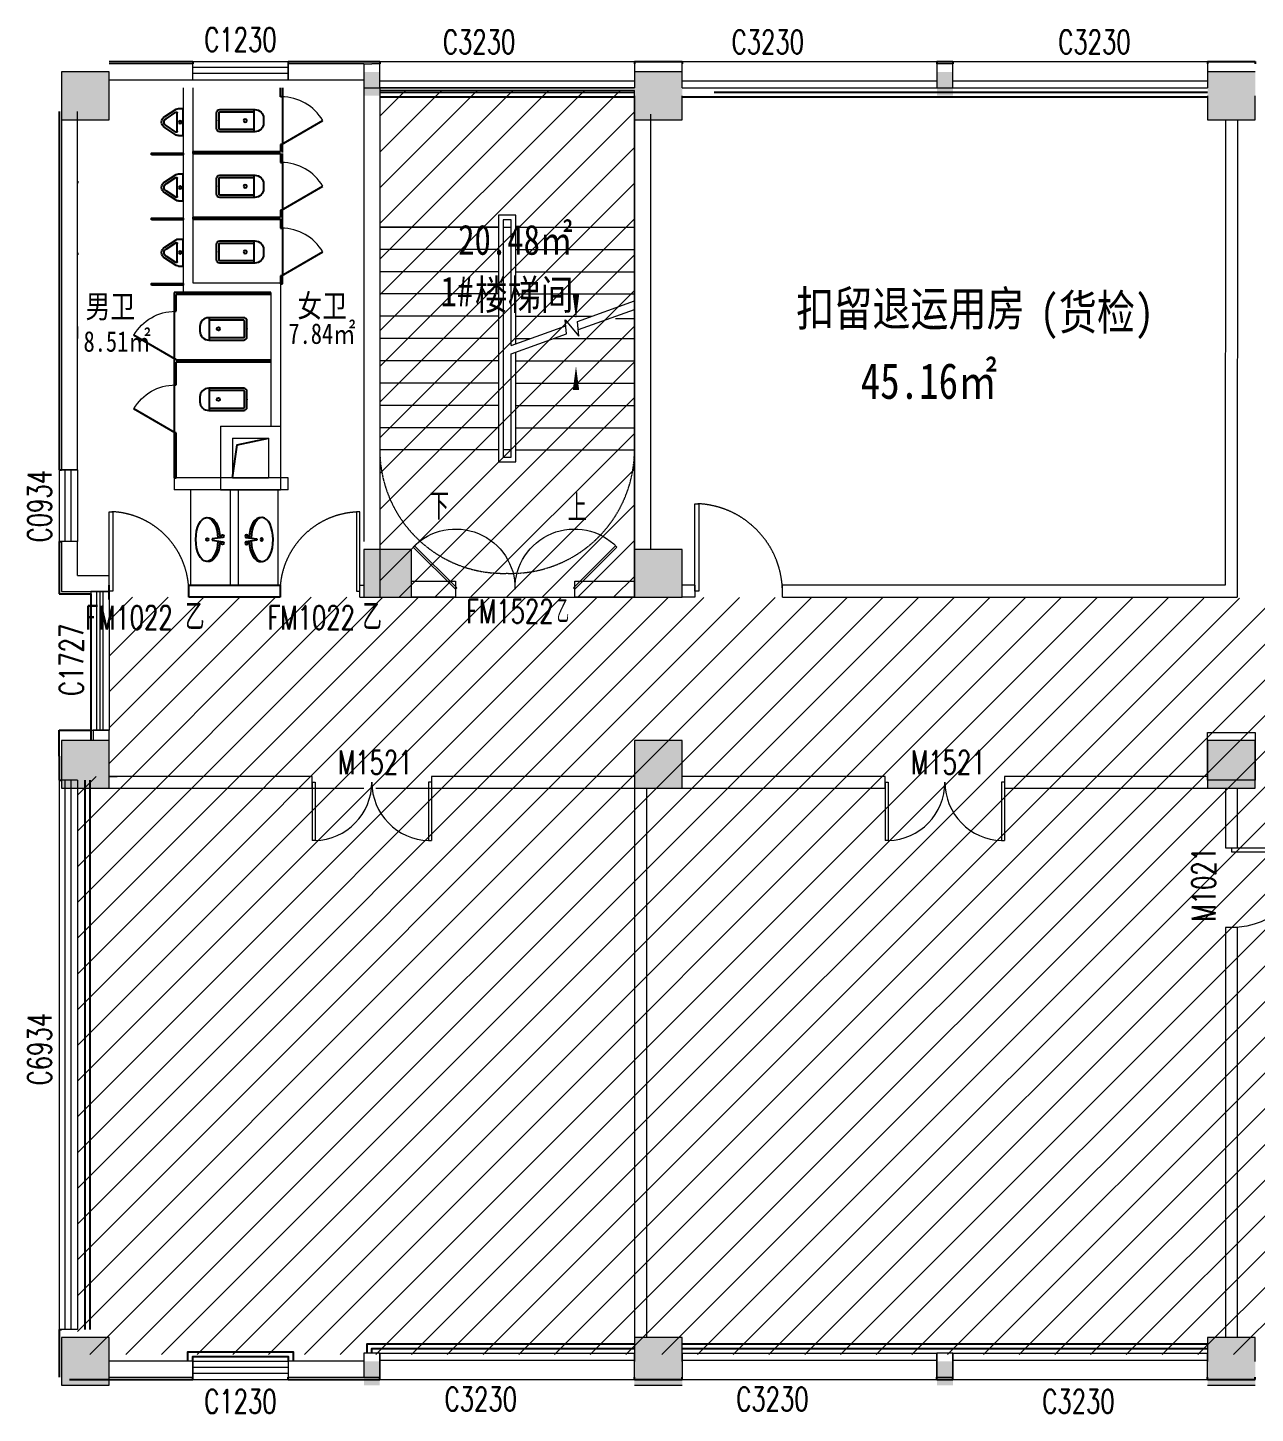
# Model space of a CAD drawing. Header units: millimetres. Extents: x 33621 to 401573, y -91663 to 133135.
# Drawn here: x 294807 to 310231, y 41692 to 59099 of the extents above; entities that cross this region are included whole.
import ezdxf

# ---------------------------------------------------------------- set-up
doc = ezdxf.new("R2010")
doc.units = ezdxf.units.MM
doc.header["$LTSCALE"] = 10
doc.linetypes.add('DASH', pattern=[0.35, 0.25, -0.1])
doc.linetypes.add('HIDDEN', pattern=[0.375, 0.25, -0.125, 0, 0])
doc.layers.get('0').update_dxf_attribs({"color": 253})
for name, color, linetype in [('3', 253, 'Continuous'), ('DIM_SYMB', 253, 'Continuous'), ('FC-Text Annotation', 253, 'Continuous'), ('LATRINE', 253, 'Continuous'), ('LAYER3', 253, 'Continuous'), ('LAYER4', 253, 'Continuous'), ('LAYER5', 253, 'Continuous'), ('LVTRY', 253, 'Continuous'), ('PUB_TEXT', 253, 'Continuous'), ('SURFACE', 253, 'Continuous'), ('WINDOW_TEXT', 253, 'Continuous'), ('家具', 253, 'Continuous')]:
    doc.layers.add(name, color=color, linetype=linetype)
for name, color, linetype, lineweight in [('A-FLOR-SPCL', 253, 'Continuous', 18), ('COLUMN', 253, 'Continuous', 0), ('DOOR【门】', 253, 'Continuous', 0), ('FF-Door【门】', 253, 'Continuous', 0), ('PUB_HATCH', 253, 'Continuous', 0), ('RC-Text【天花文字】', 253, 'Continuous', 0), ('STAIR', 253, 'Continuous', 0), ('WALL', 253, 'Continuous', 0), ('Wall【墙体】', 253, 'Continuous', 0), ('Wall【新建墙】', 253, 'Continuous', 0), ('WINDOW', 253, 'Continuous', 0), ('Xline【辅助线】', 253, 'Continuous', 0)]:
    doc.layers.add(name, color=color, linetype=linetype, lineweight=lineweight)
doc.styles.add('_TCH_DIM', font='SIMPLEX', dxfattribs={"bigfont": 'GBCBIG'})
doc.styles.add('_TCH_WINDOW', font='SIMPLEX', dxfattribs={"bigfont": 'GBCBIG'})
doc.styles.add('宋体', font='', dxfattribs={"width": 0.7})
doc.styles.add('文字', font='')
doc.styles.get('宋体').set_extended_font_data('SimSun')
doc.styles.get('文字').set_extended_font_data('SimSun')

# ---------------------------------------------------------------- blocks, each defined once
blk = doc.blocks.new('$WINLIB2D$00000004')
for p, q in [((-0.5, 0.5), (0.5, 0.5)), ((-0.5, 0.5), (-0.5, -0.5)), ((0.5, -0.5), (0.5, 0.5)), ((-0.5, 0.2406), (0.5, 0.2406)), ((-0.5, -0.5), (0.5, -0.5))]:
    blk.add_line(p, q)
blk = doc.blocks.new('$TCHSYS$WIN2D')
for p, q in [((-0.5, 0.5), (0.5, 0.5)), ((-0.5, 0.5), (-0.5, -0.5)), ((0.5, 0.5), (0.5, -0.5)), ((0.5, 0.1667), (-0.5, 0.1667)), ((0.5, -0.1667), (-0.5, -0.1667)), ((-0.5, -0.5), (0.5, -0.5))]:
    blk.add_line(p, q)
blk = doc.blocks.new('$WINLIB2D$00000005')
for p, q in [((-0.5, 0.5), (0.5, 0.5)), ((-0.5, 0.5), (-0.5, -0.5)), ((0.5, -0.5), (0.5, 0.5)), ((0.5, 0.167), (-0.5, 0.167)), ((0.5, 0), (-0.5, 0)), ((0.5, -0.167), (-0.5, -0.167)), ((-0.5, -0.5), (0.5, -0.5))]:
    blk.add_line(p, q)
blk = doc.blocks.new('海龙0506173763')
at = {"layer": 'Xline【辅助线】'}
for points in [[(-733, 17), (-750, 0), (-1280, 530), (-1263, 547)], [(733, 17), (750, 0), (1280, 530), (1263, 547)]]:
    blk.add_lwpolyline(points, close=True, dxfattribs=at)
at = {"layer": 'Xline【辅助线】', "color": 8}
for centre, start, end in [((-745, 12), 359.1011, 135.9107), ((745, 12), 44.0893, 180.8989)]:
    blk.add_arc(centre, 745, start, end, dxfattribs=at)
blk = doc.blocks.new('海龙0506194634')
at = {"layer": 'WALL'}
for p, q in [((-1400, 525), (-850, 525)), ((-850, 525), (-850, 325)), ((650, 325), (650, 525)), ((650, 525), (1400, 525)), ((-850, 325), (-1400, 325)), ((1400, 325), (650, 325))]:
    blk.add_line(p, q, dxfattribs=at)
at = {"layer": 'DOOR【门】', "xscale": -1}
blk.add_blockref('海龙0506173763', (-100, 425), dxfattribs=at)
at = {"layer": 'DOOR【门】', "style": '_TCH_WINDOW', "width": 0.705882}
for s, height, p in [('FM1522', 297.5, (-715, 0)), ('乙', 298, (425, 0))]:
    blk.add_text(s, height=height, dxfattribs=at).set_placement(p)
blk = doc.blocks.new('DOOR_D01')
at = {"layer": 'FF-Door【门】'}
blk.add_lwpolyline([(-0.456, 1), (-0.456, 0), (-0.5, 0), (-0.5, 1)], close=True, dxfattribs=at)
at = {"layer": 'FF-Door【门】', "color": 8, "linetype": 'HIDDEN', "ltscale": 15}
blk.add_arc((-0.511, -0.01), 1.011, 0.5915, 87.4664, dxfattribs=at)
blk = doc.blocks.new('$DorLib2D$00000002')
for p, q in [((-0.5, 0), (-0.5, 0.4875)), ((-0.475, 0.4875), (-0.5, 0.4875)), ((-0.475, 0), (-0.475, 0.4875)), ((0.475, 0), (0.475, 0.4875)), ((0.475, 0.4875), (0.5, 0.4875)), ((0.5, 0), (0.5, 0.4875)), ((-0.5, 0), (-0.475, 0)), ((0.5, 0), (0.475, 0))]:
    blk.add_line(p, q)
at = {"lineweight": 13}
for centre, start, end in [((-0.4875, 0), 0, 88.53072), ((0.4875, 0), 91.46928, 180)]:
    blk.add_arc(centre, 0.4875, start, end, dxfattribs=at)
blk = doc.blocks.new('$DorLib2D$00000001')
for p, q in [((0.45, 0.975), (0.5, 0.975)), ((0.45, 0), (0.45, 0.975)), ((0.5, 0), (0.5, 0.975)), ((0.5, 0), (0.45, 0))]:
    blk.add_line(p, q)
at = {"lineweight": 13}
blk.add_arc((0.475, 0), 0.975, 91.4693, 180, dxfattribs=at)
blk = doc.blocks.new('A$C22332745')
at = {"layer": 'LAYER3', "color": 181, "extrusion": (0, 0, -1)}
for centre, ratio, start_param, end_param in [((277, 214), 0.5, 4.782885, 10.934222), ((277, 195), 0.531076, 4.795815, 6.348539), ((277, 195), 0.531076, 3.076239, 4.638107)]:
    blk.add_ellipse(centre, major_axis=(-277, 0), ratio=ratio, start_param=start_param, end_param=end_param, dxfattribs=at)
at = {"layer": 'LAYER4', "color": 252}
for p, q in [((267, 148), (249, 9)), ((285, 148), (267, 148)), ((302, 9), (285, 148))]:
    blk.add_line(p, q, dxfattribs=at)
for centre in [(231, 18), (320, 18)]:
    blk.add_circle(centre, 17.9, dxfattribs=at)
at = {"layer": 'LAYER5', "color": 251}
blk.add_circle((277, 208), 16, dxfattribs=at)
blk = doc.blocks.new('A$C2CC91CCB')
at = {"color": 251, "rotation": 90}
blk.add_blockref('A$C22332745', (353, 0), dxfattribs=at)
blk = doc.blocks.new('A$C477C625D')
at = {"color": 7}
blk.add_blockref('A$C2CC91CCB', (0, 0), dxfattribs=at)
blk = doc.blocks.new('A$C4D690477')
at = {"layer": '家具', "color": 251}
blk.add_blockref('A$C477C625D', (0, 0), dxfattribs=at)
blk = doc.blocks.new('$lvtry$00000007')
for p, q in [((-170, 0, 0), (170, 0, 0)), ((-170, -61, 0), (-170, 0, 0)), ((-162, -88, 0), (-69, -231, 0)), ((-124, -91, 0), (-43, -216, 0)), ((-116, -76, 0), (116, -76, 0)), ((43, -216, 0), (124, -91, 0)), ((69, -231, 0), (162, -88, 0)), ((170, -61, 0), (170, 0, 0))]:
    blk.add_line(p, q)
blk.add_circle((0, -38, 0), 17.7)
for centre, radius, start, end in [((-120, -61, 0), 50, 180, 213.0863), ((-116, -86, 0), 10, 90, 213.0863), ((116, -86, 0), 10, 326.9137, 90), ((120, -61, 0), 50, 326.9137, 0), ((0, -191, 0), 80, 210, 330), ((0, -191, 0), 50, 210, 330)]:
    blk.add_arc(centre, radius, start, end)
blk = doc.blocks.new('*U23')
at = {"color": 0}
blk.add_lwpolyline([(0, -10), (0, 10), (400, 10), (400, -10)], close=True, dxfattribs=at)
blk = doc.blocks.new('$TCHSYS$APDOOR2D')
blk.add_line((0.5, 0), (0, 0.866))
at = {"lineweight": 13}
blk.add_arc((0.5, 0), 1, 120, 180, dxfattribs=at)
blk = doc.blocks.new('$lvtry$00000200')
for p, q in [((-140, -40, 0), (-140, -480, 0)), ((-110, -40, 0), (-110, -470, 0)), ((100, 0, 0), (-100, 0, 0)), ((100, -30, 0), (-100, -30, 0)), ((110, -470, 0), (110, -40, 0)), ((140, -480, 0), (140, -40, 0)), ((140, -470, 0), (-140, -470, 0)), ((-30, -590, 0), (30, -590, 0))]:
    blk.add_line(p, q)
blk.add_circle((0, -359, 0), 20)
for centre, radius, start, end in [((-100, -40, 0), 40, 90, 180), ((-100, -40, 0), 10, 90, 180), ((100, -40, 0), 40, 0, 90), ((100, -40, 0), 10, 0, 90), ((-30, -480, 0), 110, 180, 270), ((30, -480, 0), 110, 270, 0)]:
    blk.add_arc(centre, radius, start, end)
blk.add_point((0, 0))

msp = doc.modelspace()

# ---------------------------------------------------------------- hatches: boundary and pattern name
at = {"layer": 'PUB_HATCH'}
for points in [[(295230.5, 57943.7), (295830.5, 57943.7), (295830.5, 58543.7), (295230.5, 58543.7)], [(299030.5, 58243.7), (299130.5, 58243.7), (299130.5, 58543.7), (299030.5, 58543.7)], [(299130.5, 58243.7), (299230.5, 58243.7), (299230.5, 58543.7), (299130.5, 58543.7)], [(302430.5, 57943.7), (303030.5, 57943.7), (303030.5, 58543.7), (302430.5, 58543.7)], [(306230.5, 58243.7), (306430.5, 58243.7), (306430.5, 58543.7), (306230.5, 58543.7)], [(309630.5, 57943.7), (310230.5, 57943.7), (310230.5, 58543.7), (309630.5, 58543.7)], [(299030.5, 51943.7), (299630.5, 51943.7), (299630.5, 52543.7), (299030.5, 52543.7)], [(302430.5, 51943.7), (303030.5, 51943.7), (303030.5, 52543.7), (302430.5, 52543.7)], [(295230.5, 49543.7), (295830.5, 49543.7), (295830.5, 50143.7), (295230.5, 50143.7)], [(302430.5, 49543.7), (303030.5, 49543.7), (303030.5, 50143.7), (302430.5, 50143.7)], [(309630.5, 49543.7), (310230.5, 49543.7), (310230.5, 50143.7), (309630.5, 50143.7)], [(295230.5, 42043.7), (295830.5, 42043.7), (295830.5, 42643.7), (295230.5, 42643.7)], [(302430.5, 42043.7), (303030.5, 42043.7), (303030.5, 42643.7), (302430.5, 42643.7)], [(309630.5, 42043.7), (310230.5, 42043.7), (310230.5, 42643.7), (309630.5, 42643.7)], [(299030.5, 42043.7), (299230.5, 42043.7), (299230.5, 42343.7), (299030.5, 42343.7)], [(306230.5, 42043.7), (306430.5, 42043.7), (306430.5, 42343.7), (306230.5, 42343.7)]]:
    msp.add_hatch(color=256, dxfattribs=at).paths.add_polyline_path(points)
at = {"layer": 'Xline【辅助线】'}
h = msp.add_hatch(dxfattribs=at)
h.set_pattern_fill('ANSI31', color=256, scale=100)
h.set_pattern_definition([(45, (-44531, 84868.52), (-224.5064, 224.5064), [])])
h.paths.add_polyline_path([(360255.5, 58329.2), (339030.5, 58414.8), (339030.5, 57927.6), (338805.5, 57927.6), (338805.5, 51909.7), (295830.5, 51945.5), (295830.5, 49693.7), (295430.5, 49693.7), (295430.5, 42429.2), (360255.5, 42429.2)])
h = msp.add_hatch(dxfattribs=at)
h.set_pattern_fill('ANSI31', color=256, scale=100)
h.set_pattern_definition([(45, (367457.77, 9470.46), (-224.5064, 224.5064), [])])
h.paths.add_polyline_path([(302430.5, 58311.4), (299230.5, 58311.4), (299230.5, 51943.7), (302430.5, 51943.7)])

# ---------------------------------------------------------------- linework, layer by layer
at = {"layer": '3'}
for p, q in [((302430.5, 58285.3), (299230.5, 58285.3)), ((302430.5, 58225.3), (299230.5, 58225.3)), ((309630.5, 58225.3), (303030.5, 58225.3)), ((309630.5, 58285.3), (303430.5, 58285.3)), ((295530.5, 42745.3), (295530.5, 49645.3)), ((295590.5, 42745.3), (295590.5, 49645.3))]:
    msp.add_line(p, q, dxfattribs=at)
for points in [[(297381, 53443.7), (297437.9, 53858.1), (297831, 53943.7)], [(299070.5, 42445.3), (299070.5, 42565.3), (302430.5, 42565.3)], [(299130.5, 42445.3), (299130.5, 42505.3), (302430.5, 42505.3)], [(303030.5, 42565.3), (309630.5, 42565.3)], [(303030.5, 42505.3), (309630.5, 42505.3)], [(296820.5, 42345.3), (296820.5, 42465.3), (298140.5, 42465.3), (298140.5, 42345.3)], [(296880.5, 42345.3), (296880.5, 42405.3), (298080.5, 42405.3), (298080.5, 42345.3)]]:
    msp.add_lwpolyline(points, dxfattribs=at)
at = {"layer": 'A-FLOR-SPCL'}
for points in [[(299230.5, 51943.7), (302430.5, 51943.7), (302430.5, 58311.4), (299230.5, 58311.4)], [(309630.5, 50245.3), (310230.5, 50245.3), (310230.5, 49645.3), (309630.5, 49645.3)]]:
    msp.add_lwpolyline(points, close=True, dxfattribs=at)
at = {"layer": 'COLUMN'}
for p, q in [((295830.5, 58543.7), (295230.5, 58543.7)), ((295230.5, 58543.7), (295230.5, 57943.7)), ((295830.5, 57943.7), (295830.5, 58543.7)), ((303030.5, 58543.7), (302430.5, 58543.7)), ((310230.5, 58543.7), (309630.5, 58543.7)), ((302430.5, 58243.7), (302430.5, 57943.7)), ((303030.5, 57943.7), (303030.5, 58243.7)), ((309630.5, 58243.7), (309630.5, 57943.7)), ((310230.5, 57943.7), (310230.5, 58243.7)), ((295230.5, 57943.7), (295830.5, 57943.7)), ((302430.5, 57943.7), (303030.5, 57943.7)), ((309630.5, 57943.7), (310230.5, 57943.7)), ((299630.5, 52543.7), (299030.5, 52543.7)), ((299030.5, 52543.7), (299030.5, 51943.7)), ((299630.5, 51943.7), (299630.5, 52543.7)), ((303030.5, 52543.7), (302430.5, 52543.7)), ((302430.5, 52543.7), (302430.5, 51943.7)), ((303030.5, 51943.7), (303030.5, 52543.7)), ((299030.5, 51943.7), (299630.5, 51943.7)), ((302430.5, 51943.7), (303030.5, 51943.7)), ((295830.5, 50143.7), (295230.5, 50143.7)), ((295230.5, 50143.7), (295230.5, 49543.7)), ((295830.5, 49543.7), (295830.5, 50143.7)), ((303030.5, 50143.7), (302430.5, 50143.7)), ((302430.5, 50143.7), (302430.5, 49543.7)), ((303030.5, 49543.7), (303030.5, 50143.7)), ((310230.5, 50143.7), (309630.5, 50143.7)), ((309630.5, 50143.7), (309630.5, 49543.7)), ((310230.5, 49543.7), (310230.5, 50143.7)), ((295230.5, 49543.7), (295830.5, 49543.7)), ((302430.5, 49543.7), (303030.5, 49543.7)), ((309630.5, 49543.7), (310230.5, 49543.7)), ((295830.5, 42643.7), (295230.5, 42643.7)), ((295230.5, 42643.7), (295230.5, 42043.7)), ((295830.5, 42043.7), (295830.5, 42643.7)), ((303030.5, 42643.7), (302430.5, 42643.7)), ((302430.5, 42643.7), (302430.5, 42343.7)), ((303030.5, 42343.7), (303030.5, 42643.7)), ((310230.5, 42643.7), (309630.5, 42643.7)), ((309630.5, 42643.7), (309630.5, 42343.7)), ((310230.5, 42343.7), (310230.5, 42643.7)), ((295230.5, 42043.7), (295830.5, 42043.7)), ((302430.5, 42043.7), (303030.5, 42043.7)), ((309630.5, 42043.7), (310230.5, 42043.7))]:
    msp.add_line(p, q, dxfattribs=at)
at = {"layer": 'DIM_SYMB'}
for points in [[(299950.5, 53332.1, 0, 0, 0), (299950.5, 57453.7, 0, 0, 0), (301695.5, 57453.7, 0, 0, 0), (301695.5, 55443.7, 0, 80, 0), (301695.5, 55743.7, 0, 0, 0)], [(301695.5, 53344, 0, 0, 0), (301695.5, 54847.1, 0, 80, 0), (301695.5, 54547.1, 0, 0, 0)]]:
    msp.add_lwpolyline(points, format="xyseb", dxfattribs=at)
at = {"layer": 'LATRINE'}
for p, q in [((297981, 58231.2), (297981, 58343.7)), ((298006, 58343.7), (298006, 58231.2)), ((298006, 58231.2), (297981, 58231.2)), ((298006, 58231.2, 400), (298006, 57631.2, 400)), ((298006, 57631.2), (297981, 57631.2)), ((297981, 57631.2), (297981, 57543.7)), ((298006, 57531.2), (298006, 57631.2)), ((296880.5, 57543.7), (297981, 57543.7)), ((296880.5, 57543.7), (296880.5, 57518.7)), ((296880.5, 57518.7), (297981, 57518.7)), ((297981, 57518.7), (297981, 57406.2)), ((298006, 57406.2), (298006, 57518.7)), ((297981, 57406.2), (298006, 57406.2)), ((298006, 57406.2, 400), (298006, 56806.2, 400)), ((295430.5, 57170.3), (295430.5, 57145.3)), ((298006, 56806.2), (297981, 56806.2)), ((297981, 56806.2), (297981, 56718.7)), ((298006, 56706.2), (298006, 56806.2)), ((296880.5, 56718.7), (297981, 56718.7)), ((296880.5, 56718.7), (296880.5, 56693.7)), ((296880.5, 56693.7), (297981, 56693.7)), ((297981, 56693.7), (297981, 56581.2)), ((297981, 56581.2), (298006, 56581.2)), ((298006, 56581.2), (298006, 56706.2)), ((298006, 56581.2, 400), (298006, 55981.2, 400)), ((295430.5, 56270.3), (295430.5, 56245.3)), ((298006, 55981.2), (297981, 55981.2)), ((297981, 55981.2), (297981, 55881.2)), ((297981, 55881.2), (298006, 55881.2)), ((298006, 55881.2), (298006, 55981.2)), ((296648.5, 55773.7), (296648.5, 55536.2)), ((297861, 55773.7), (296648.5, 55773.7)), ((296673.5, 55536.2), (296673.5, 55748.7)), ((297861, 55748.7), (296673.5, 55748.7)), ((297861, 55748.7), (297861, 55773.7)), ((296648.5, 55536.2, 400), (296648.5, 54936.2, 400)), ((296648.5, 55536.2), (296673.5, 55536.2)), ((296673.5, 54936.2), (296648.5, 54936.2)), ((296648.5, 54936.2), (296648.5, 54911.2)), ((296648.5, 54911.2), (296648.5, 54611.2)), ((296673.5, 54923.7), (296673.5, 54936.2)), ((297861, 54923.7), (296673.5, 54923.7)), ((297861, 54898.7), (296673.5, 54898.7)), ((296673.5, 54611.2), (296673.5, 54898.7)), ((297861, 54898.7), (297861, 54923.7)), ((296648.5, 54611.2, 400), (296648.5, 54011.2, 400)), ((296648.5, 54611.2), (296673.5, 54611.2)), ((296673.5, 54011.2), (296648.5, 54011.2)), ((296648.5, 54011.2), (296648.5, 53443.7)), ((296673.5, 53443.7), (296673.5, 54011.2)), ((296648.5, 53443.7), (296673.5, 53443.7)), ((295830.5, 51913.7), (295830.5, 52093.7)), ((296830.5, 52093.7), (297980.5, 52093.7)), ((296830.5, 51943.7), (296830.5, 52093.7)), ((297980.5, 52093.7), (297980.5, 51943.7)), ((297980.5, 51943.7), (296830.5, 51943.7))]:
    msp.add_line(p, q, dxfattribs=at)
at = {"layer": 'LVTRY'}
for p, q in [((295200.5, 50275.3), (295600.5, 50275.3)), ((295200.5, 49945.3), (295200.5, 50275.3))]:
    msp.add_line(p, q, dxfattribs=at)
at = {"layer": 'RC-Text【天花文字】'}
msp.add_lwpolyline([(295830.5, 50143.7), (295230.5, 50143.7), (295230.5, 49543.7), (295830.5, 49543.7)], close=True, dxfattribs=at)
at = {"layer": 'STAIR'}
for p, q in [((302430.5, 58345.3), (299230.5, 58345.3)), ((299230.5, 58345.3), (299230.5, 56695.3)), ((302430.5, 56661.4), (302430.5, 58011.4)), ((299230.5, 56695.3), (299230.5, 53895.3)), ((300721, 56593.7), (299230.5, 56593.7)), ((299230.5, 56593.7), (300721, 56593.7)), ((300940, 56743.7), (300721, 56743.7)), ((300721, 56743.7), (300721, 53643.7)), ((300880, 56683.7), (300781, 56683.7)), ((300781, 56683.7), (300781, 53703.7)), ((300781, 56593.7), (300781, 53793.7)), ((300781, 56593.7), (300880, 56593.7)), ((300880, 55106.8), (300880, 56683.7)), ((300880, 55106.8), (300880, 56593.7)), ((300940, 55128.5), (300940, 56743.7)), ((300940, 56593.7), (302430.5, 56593.7)), ((300940, 56593.7), (302430.5, 56593.7)), ((302430.5, 55734.6), (302430.5, 56661.4)), ((300721, 56313.7), (299230.5, 56313.7)), ((300940, 56313.7), (302430.5, 56313.7)), ((300721, 56033.7), (299230.5, 56033.7)), ((300940, 56033.7), (302430.5, 56033.7)), ((300721, 55753.7), (299230.5, 55753.7)), ((300940, 55753.7), (302430.5, 55753.7)), ((301716.6, 55409), (302430.5, 55666.8)), ((301725.4, 55305.8), (302430.5, 55560.5)), ((302430.5, 53951), (302430.5, 55628.2)), ((300721, 55473.7), (299230.5, 55473.7)), ((300940, 55473.7), (301895.7, 55473.7)), ((301575.1, 55251.6), (301560, 55429.4)), ((301560, 55429.4), (301732.4, 55222.9)), ((301732.4, 55222.9), (301716.6, 55409)), ((302190.1, 55443.7), (302430.5, 55443.7)), ((300721, 55193.7), (299230.5, 55193.7)), ((300880, 55106.8), (301566.4, 55354.7)), ((300880, 55000.5), (301575.1, 55251.6)), ((300940, 55193.7), (301120.4, 55193.7)), ((301414.8, 55193.7), (302430.5, 55193.7)), ((300940, 53643.7), (300940, 55022.2)), ((300721, 54913.7), (299230.5, 54913.7)), ((300880, 53793.7), (300880, 55000.5)), ((300880, 53703.7), (300880, 55000.5)), ((300940, 54913.7), (302430.5, 54913.7)), ((300721, 54633.7), (299230.5, 54633.7)), ((300940, 54633.7), (302430.5, 54633.7)), ((300721, 54353.7), (299230.5, 54353.7)), ((300940, 54353.7), (302430.5, 54353.7)), ((300721, 54073.7), (299230.5, 54073.7)), ((300940, 54073.7), (302430.5, 54073.7)), ((300721, 53793.7), (299230.5, 53793.7)), ((300880, 53793.7), (300781, 53793.7)), ((300940, 53793.7), (302430.5, 53793.7)), ((300721, 53643.7), (300940, 53643.7)), ((300781, 53703.7), (300880, 53703.7))]:
    msp.add_line(p, q, dxfattribs=at)
at = {"layer": 'STAIR', "linetype": 'DASH'}
msp.add_lwpolyline([(302430.5, 53793.7, -0.4236953), (300830.5, 52244.5, -0.4236953), (299230.5, 53793.7)], format="xyb", dxfattribs=at)
at = {"layer": 'SURFACE'}
for p, q in [((295830.5, 58675.3), (296880.5, 58675.3)), ((296880.5, 58675.3), (296880.5, 58645.3)), ((298080.5, 58675.3), (298080.5, 58645.3)), ((298080.5, 58675.3), (299030.5, 58675.3)), ((299030.5, 58675.3), (299130.5, 58675.3)), ((299130.5, 58675.3), (299230.5, 58675.3)), ((299230.5, 58675.3), (299230.5, 58645.3)), ((302430.5, 58675.3), (302430.5, 58645.3)), ((302430.5, 58675.3), (302730.5, 58675.3)), ((302730.5, 58675.3), (303030.5, 58675.3)), ((303030.5, 58675.3), (303030.5, 58645.3)), ((306230.5, 58675.3), (306230.5, 58645.3)), ((306230.5, 58675.3), (306430.5, 58675.3)), ((306430.5, 58675.3), (306430.5, 58645.3)), ((309630.5, 58675.3), (309630.5, 58645.3)), ((309630.5, 58675.3), (309930.5, 58675.3)), ((309930.5, 58675.3), (310230.5, 58675.3)), ((310230.5, 58675.3), (310230.5, 58645.3)), ((295200.5, 58045.3), (295200.5, 53545.3)), ((295200.5, 53545.3), (295230.5, 53545.3)), ((295200.5, 52645.3), (295230.5, 52645.3)), ((295200.5, 52645.3), (295200.5, 51985.3)), ((295200.5, 51985.3), (295600.5, 51985.3)), ((295600.5, 51985.3), (295600.5, 50143.7)), ((295200.5, 49945.3), (295200.5, 49645.3)), ((295200.5, 49645.3), (295230.5, 49645.3)), ((295200.5, 42745.3), (295230.5, 42745.3)), ((295200.5, 42745.3), (295200.5, 42145.3)), ((296880.5, 42115.3), (296880.5, 42145.3)), ((298080.5, 42115.3), (298080.5, 42145.3)), ((299230.5, 42115.3), (299230.5, 42145.3)), ((302430.5, 42115.3), (302430.5, 42145.3)), ((303030.5, 42115.3), (303030.5, 42145.3)), ((306230.5, 42115.3), (306230.5, 42145.3)), ((306430.5, 42115.3), (306430.5, 42145.3)), ((309630.5, 42115.3), (309630.5, 42145.3)), ((310230.5, 42115.3), (310230.5, 42145.3)), ((295330.5, 42115.3), (296880.5, 42115.3)), ((298080.5, 42115.3), (299030.5, 42115.3)), ((299030.5, 42115.3), (299230.5, 42115.3)), ((302430.5, 42115.3), (302730.5, 42115.3)), ((302730.5, 42115.3), (303030.5, 42115.3)), ((306230.5, 42115.3), (306430.5, 42115.3)), ((309630.5, 42115.3), (309930.5, 42115.3)), ((309930.5, 42115.3), (310230.5, 42115.3))]:
    msp.add_line(p, q, dxfattribs=at)
at = {"layer": 'WALL'}
for p, q in [((296880.5, 58645.3), (295830.5, 58645.3)), ((296880.5, 58445.3), (296880.5, 58645.3)), ((299030.5, 58645.3), (298080.5, 58645.3)), ((298080.5, 58645.3), (298080.5, 58445.3)), ((299030.5, 58645.3), (299130.5, 58645.3)), ((299030.5, 58645.3), (299030.5, 58345.3)), ((299230.5, 58645.3), (299130.5, 58645.3)), ((299230.5, 58345.3), (299230.5, 58645.3)), ((306430.5, 58645.3), (306230.5, 58645.3)), ((306230.5, 58645.3), (306230.5, 58345.3)), ((306430.5, 58345.3), (306430.5, 58645.3)), ((295830.5, 58445.3), (296880.5, 58445.3)), ((298080.5, 58445.3), (299030.5, 58445.3)), ((299030.5, 58345.3), (299030.5, 52645.3)), ((299030.5, 58345.3), (299130.5, 58345.3)), ((299130.5, 58345.3), (299230.5, 58345.3)), ((299230.5, 58345.3), (299230.5, 52645.3)), ((306230.5, 58345.3), (306430.5, 58345.3)), ((295230.5, 58045.3), (295230.5, 53545.3)), ((295430.5, 53545.3), (295430.5, 58045.3)), ((302430.5, 58011.4), (302430.5, 52543.7)), ((302630.5, 58011.4), (302630.5, 52543.7)), ((295230.5, 53545.3), (295430.5, 53545.3)), ((295430.5, 52645.3), (295230.5, 52645.3)), ((295230.5, 52645.3), (295230.5, 52015.3)), ((295430.5, 52215.3), (295430.5, 52645.3)), ((295430.5, 52215.3), (295830.5, 52215.3)), ((295830.5, 52015.3), (295830.5, 52215.3)), ((295230.5, 52015.3), (295630.5, 52015.3)), ((295630.5, 52015.3), (295830.5, 52015.3)), ((295830.5, 50275.3), (295630.5, 50275.3)), ((295630.5, 50275.3), (295630.5, 50143.7)), ((295830.5, 50143.7), (295830.5, 50275.3)), ((296880.5, 42345.3), (295830.5, 42345.3)), ((296880.5, 42145.3), (296880.5, 42345.3)), ((299030.5, 42345.3), (298080.5, 42345.3)), ((298080.5, 42345.3), (298080.5, 42145.3)), ((299230.5, 42445.3), (299030.5, 42445.3)), ((299030.5, 42445.3), (299030.5, 42145.3)), ((299230.5, 42145.3), (299230.5, 42445.3)), ((306430.5, 42445.3), (306230.5, 42445.3)), ((306230.5, 42445.3), (306230.5, 42145.3)), ((306430.5, 42145.3), (306430.5, 42445.3)), ((295830.5, 42145.3), (296880.5, 42145.3)), ((298080.5, 42145.3), (299030.5, 42145.3)), ((299030.5, 42145.3), (299230.5, 42145.3)), ((306230.5, 42145.3), (306430.5, 42145.3))]:
    msp.add_line(p, q, dxfattribs=at)
at = {"layer": 'Wall【墙体】', "color": 6}
for p, q in [((309855.5, 57943.7), (309853.4, 52093.7)), ((310005.5, 57943.6), (310003.4, 51943.7)), ((295430.5, 55345.3), (295430.5, 55195.3)), ((297231, 54093.7), (297981, 54093.7)), ((297231, 54093.7), (297231, 53293.7)), ((297981, 54093.7), (297981, 53293.7)), ((297381, 53943.7), (297831, 53943.7)), ((297381, 53943.7), (297381, 53443.7)), ((297831, 53943.7), (297831, 53443.7)), ((297381, 53443.7), (297831, 53443.7)), ((297231, 53293.7), (297981, 53293.7)), ((303189.1, 52093.7), (303030.5, 52093.7)), ((303189.1, 52093.7), (303189.1, 51943.7)), ((309853.4, 52093.7), (304289.1, 52093.7)), ((304289.1, 51943.7), (304289.1, 52093.7)), ((303189.1, 51943.7), (303030.5, 51943.7)), ((304289.1, 51943.7), (310003.4, 51943.7)), ((295830.5, 49693.7), (295931.8, 49693.7)), ((298380.5, 49693.7), (295830.5, 49693.7)), ((298380.5, 49543.7), (298380.5, 49693.7)), ((298380.5, 49543.7), (298380.5, 49693.7)), ((302430.5, 49693.7), (299880.5, 49693.7)), ((299880.5, 49693.7), (299880.5, 49543.7)), ((299880.5, 49693.7), (299880.5, 49543.7)), ((305580.5, 49693.7), (303030.5, 49693.7)), ((305580.5, 49543.7), (305580.5, 49693.7)), ((305580.5, 49543.7), (305580.5, 49693.7)), ((309630.5, 49693.7), (307080.5, 49693.7)), ((307080.5, 49693.7), (307080.5, 49543.7)), ((307080.5, 49693.7), (307080.5, 49543.7)), ((295830.5, 49543.7), (299030.5, 49543.7)), ((299180.5, 49543.7), (302430.5, 49543.7)), ((302430.5, 49543.7), (302430.5, 42643.7)), ((302580.5, 49543.7), (302580.5, 42643.7)), ((303030.5, 49543.7), (305580.5, 49543.7)), ((307080.5, 49543.7), (309630.5, 49543.7)), ((309855.5, 49543.7), (309855.5, 48793.7)), ((310005.5, 48793.7), (310005.5, 49543.7)), ((309855.5, 48793.7), (310005.5, 48793.7)), ((310005.5, 47793.7), (309855.5, 47793.7)), ((309855.5, 47793.7), (309855.5, 42643.7)), ((310005.5, 42643.7), (310005.5, 47793.7))]:
    msp.add_line(p, q, dxfattribs=at)
at = {"layer": 'Wall【新建墙】', "color": 3}
for p, q in [((296760.5, 58343.7), (296760.5, 55773.7)), ((296880.5, 58343.7), (296880.5, 55893.7)), ((296880.5, 55893.7), (297981, 55893.7)), ((297981, 55881.2), (297981, 54068.7)), ((296760.5, 55773.7), (297861, 55773.7)), ((297861, 55773.7), (297861, 54093.7)), ((298081.1, 53443.7), (296648.5, 53443.7)), ((298081.1, 53293.7), (298081.1, 53443.7)), ((298081.1, 53293.7), (296648.5, 53293.7))]:
    msp.add_line(p, q, dxfattribs=at)
at = {"layer": 'Xline【辅助线】'}
for p, q in [((296648.5, 53443.7), (296648.5, 53293.7)), ((296854.7, 52093.7), (296854.7, 53293.7)), ((297354.7, 52093.7), (297354.7, 53293.7)), ((297454.7, 52093.7), (297454.7, 53293.7)), ((297954.7, 52093.7), (297954.7, 53293.7)), ((298980.5, 51943.7), (298980.5, 52093.7)), ((298980.5, 52093.7), (299030.5, 52093.7)), ((298980.5, 51943.7), (299030.5, 51943.7))]:
    msp.add_line(p, q, dxfattribs=at)

# ---------------------------------------------------------------- block references
for p, xscale, yscale, zscale in [((303739.1, 52018.7), 1100, 1100, 1100), ((296330.5, 52018.7), 1000, 1000, 1000), ((298480.5, 52018.7), -999.9999999995345, 999.9999999995345, 999.9999999995345)]:
    msp.add_blockref('DOOR_D01', p, dxfattribs=dict(xscale=xscale, yscale=yscale, zscale=zscale))
at = {"layer": 'LATRINE', "yscale": 600, "zscale": 25}
for p, xscale, rotation in [((297993.5, 57931.2), 600, 270), ((297993.5, 57106.2), 600, 270), ((297993.5, 56281.2), 600, 270), ((296661, 55236.2), -600, 90), ((296661, 54311.2), -600, 90)]:
    msp.add_blockref('$TCHSYS$APDOOR2D', p, dxfattribs=dict(at, xscale=xscale, rotation=rotation))
at = {"layer": 'LVTRY', "extrusion": (0, 0, -1), "zscale": -1, "rotation": 90}
for p in [(-296760.5, 57912.8, 0), (-296760.5, 57093.1, 0), (-296760.5, 56273.4, 0)]:
    msp.add_blockref('$lvtry$00000007', p, dxfattribs=at)
at = {"layer": 'LVTRY', "xscale": -1, "rotation": 90}
for p in [(297180.5, 57931.2), (297180.5, 57106.2), (297180.5, 56281.2)]:
    msp.add_blockref('$lvtry$00000200', p, dxfattribs=at)
at = {"layer": 'LVTRY'}
for p in [(296360.5, 57514), (296360.5, 56694.3), (296360.5, 55874.6)]:
    msp.add_blockref('*U23', p, dxfattribs=at)
at = {"layer": 'LVTRY', "rotation": 270}
for p in [(297561, 55315.5), (297561, 54430)]:
    msp.add_blockref('$lvtry$00000200', p, dxfattribs=at)
at = {"layer": 'WINDOW'}
ref = msp.add_blockref('$TCHSYS$WIN2D', (297480.5, 58560.3), dxfattribs=dict(at, xscale=1200, yscale=-230, zscale=1200))
ref.add_attrib('A', 'C1230', (297025.5, 58801.5), dxfattribs={"layer": 'WINDOW_TEXT', "height": 297.5, "style": '_TCH_WINDOW', "width": 0.705882})
ref = msp.add_blockref('$WINLIB2D$00000004', (300830.5, 58510.3), dxfattribs=dict(at, xscale=3200, yscale=-330, zscale=3200))
ref.add_attrib('A', 'C3230', (300024.3, 58771.5), dxfattribs={"layer": 'WINDOW_TEXT', "height": 297.5, "style": '_TCH_WINDOW', "width": 0.705882})
ref = msp.add_blockref('$WINLIB2D$00000004', (304630.5, 58510.3), dxfattribs=dict(at, xscale=3200, yscale=-330, zscale=3200))
ref.add_attrib('A', 'C3230', (303652, 58771.5), dxfattribs={"layer": 'WINDOW_TEXT', "height": 297.5, "style": '_TCH_WINDOW', "width": 0.705882})
ref = msp.add_blockref('$WINLIB2D$00000004', (308030.5, 58510.3), dxfattribs=dict(at, xscale=3200, yscale=-330, zscale=3200))
ref.add_attrib('A', 'C3230', (307755.3, 58771.5), dxfattribs={"layer": 'WINDOW_TEXT', "height": 297.5, "style": '_TCH_WINDOW', "width": 0.705882})
ref = msp.add_blockref('$TCHSYS$WIN2D', (295315.5, 53095.3), dxfattribs=dict(at, xscale=900, yscale=230, zscale=900, rotation=270))
ref.add_attrib('A', 'C0934', (295104.3, 52633.8), dxfattribs={"layer": 'WINDOW_TEXT', "height": 297.5, "rotation": 90, "style": '_TCH_WINDOW', "width": 0.705882})
ref = msp.add_blockref('$WINLIB2D$00000005', (295715.5, 51145.3), dxfattribs=dict(at, xscale=1740, yscale=230, zscale=1740, rotation=270))
ref.add_attrib('A', 'C1727', (295504.3, 50701.6), dxfattribs={"layer": 'WINDOW_TEXT', "height": 297.5, "rotation": 90, "style": '_TCH_WINDOW', "width": 0.705882})
ref = msp.add_blockref('$DorLib2D$00000002', (299130.5, 49618.7), dxfattribs=dict(at, xscale=-1500, yscale=-1500, zscale=-1500))
ref.add_attrib('A', 'M1521', (298705.5, 49719.9), dxfattribs={"layer": 'WINDOW_TEXT', "height": 297.5, "style": '_TCH_WINDOW', "width": 0.705882})
ref = msp.add_blockref('$DorLib2D$00000002', (306330.5, 49618.7), dxfattribs=dict(at, xscale=-1500, yscale=-1500, zscale=-1500))
ref.add_attrib('A', 'M1521', (305905.5, 49719.9), dxfattribs={"layer": 'WINDOW_TEXT', "height": 297.5, "style": '_TCH_WINDOW', "width": 0.705882})
ref = msp.add_blockref('$TCHSYS$WIN2D', (295315.5, 46195.3), dxfattribs=dict(at, xscale=6900, yscale=230, zscale=6900, rotation=270))
ref.add_attrib('A', 'C6934', (295104.3, 45812.5), dxfattribs={"layer": 'WINDOW_TEXT', "height": 297.5, "rotation": 90, "style": '_TCH_WINDOW', "width": 0.705882})
ref = msp.add_blockref('$DorLib2D$00000001', (309930.5, 48293.7), dxfattribs=dict(at, xscale=-1000, yscale=1000, zscale=-1000, rotation=270))
ref.add_attrib('A', 'M1021', (309731.1, 47868.7), dxfattribs={"layer": 'WINDOW_TEXT', "height": 297.5, "rotation": 90, "style": '_TCH_WINDOW', "width": 0.705882})
ref = msp.add_blockref('$TCHSYS$WIN2D', (297480.5, 42230.3), dxfattribs=dict(at, xscale=1200, yscale=230, zscale=1200))
ref.add_attrib('A', 'C1230', (297025.5, 41691.5), dxfattribs={"layer": 'WINDOW_TEXT', "height": 297.5, "style": '_TCH_WINDOW', "width": 0.705882})
ref = msp.add_blockref('$WINLIB2D$00000004', (300830.5, 42280.3), dxfattribs=dict(at, xscale=3200, yscale=330, zscale=3200))
ref.add_attrib('A', 'C3230', (300045.8, 41721.5), dxfattribs={"layer": 'WINDOW_TEXT', "height": 297.5, "style": '_TCH_WINDOW', "width": 0.705882})
ref = msp.add_blockref('$WINLIB2D$00000004', (304630.5, 42280.3), dxfattribs=dict(at, xscale=3200, yscale=330, zscale=3200))
ref.add_attrib('A', 'C3230', (303709.3, 41721.5), dxfattribs={"layer": 'WINDOW_TEXT', "height": 297.5, "style": '_TCH_WINDOW', "width": 0.705882})
ref = msp.add_blockref('$WINLIB2D$00000004', (308030.5, 42280.3), dxfattribs=dict(at, xscale=3200, yscale=330, zscale=3200))
ref.add_attrib('A', 'C3230', (307555.5, 41691.5), dxfattribs={"layer": 'WINDOW_TEXT', "height": 297.5, "style": '_TCH_WINDOW', "width": 0.705882})
at = {"layer": 'Xline【辅助线】'}
msp.add_blockref('海龙0506194634', (301030.5, 51618.7), dxfattribs=at)
at = {"layer": '家具', "color": 251}
msp.add_blockref('A$C4D690477', (296918.4, 52391.9), dxfattribs=at)
at = {"layer": '家具', "color": 251, "xscale": -1}
msp.add_blockref('A$C4D690477', (297891, 52391.9), dxfattribs=at)

# ---------------------------------------------------------------- texts
at = {"layer": 'FC-Text Annotation', "width": 0.8}
for s, height, style, p in [('男卫', 285.83, '宋体', (295532.7, 55453.5)), ('女卫', 285.83, '宋体', (298195.1, 55461.3)), ('扣留退运用房', 438.58, '文字', (304461.8, 55352.3, 0)), ('(货检)', 438.58, '文字', (307523.1, 55303.9)), ('7.84㎡', 258.48, '文字', (298082.2, 55127)), ('8.51㎡', 258.48, '文字', (295508.2, 55028.3))]:
    msp.add_text(s, height=height, dxfattribs=dict(at, style=style)).set_placement(p)
at = {"layer": 'PUB_TEXT', "style": '宋体', "width": 0.8}
for s, p in [('20.48㎡', (300214.8, 56246.1)), ('1#', (299994.4, 55597)), ('楼梯间', (300426.4, 55555.5))]:
    msp.add_text(s, height=377.64, dxfattribs=at).set_placement(p)
at = {"layer": 'PUB_TEXT', "color": 7, "style": '_TCH_DIM'}
for s, p in [('下', (299855.6, 52916)), ('上', (301591.2, 52894))]:
    msp.add_text(s, height=337.6, dxfattribs=at).set_placement(p)
at = {"layer": 'RC-Text【天花文字】', "style": '宋体', "width": 0.8}
msp.add_text('45.16㎡', height=450, dxfattribs=at).set_placement((305272.3, 54436.2))
at = {"layer": 'WINDOW_TEXT', "style": '_TCH_WINDOW', "width": 0.705882}
for p in [(295530.3, 51539.6), (297819.5, 51539.6)]:
    msp.add_text('FM1022', height=297.5, dxfattribs=at).set_placement(p)
at = {"layer": 'WINDOW_TEXT', "style": '_TCH_WINDOW'}
for p in [(296785.1, 51530.2), (299012.9, 51530.2)]:
    msp.add_text('乙', height=337.6, dxfattribs=at).set_placement(p)

doc.saveas('drawing.dxf')
